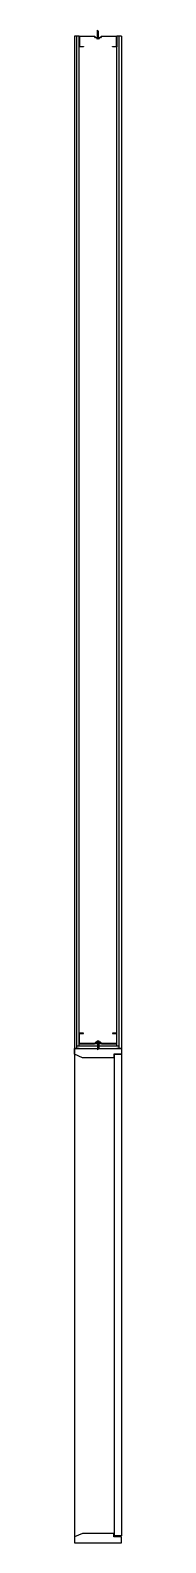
# Model space of a CAD drawing. Header units: millimetres. Extents: x 17311 to 801382, y -242618 to -104888.
# Drawn here: x 712160 to 712361, y -183629 to -177204 of the extents above; entities that cross this region are included whole.
import ezdxf

# ---------------------------------------------------------------- set-up
doc = ezdxf.new("R2010")
doc.units = ezdxf.units.MM
doc.header["$LTSCALE"] = 250
for name, color, linetype in [('8입면선', 8, 'Continuous'), ('A-DOOR', 4, 'Continuous'), ('A-ELE8', 8, 'Continuous'), ('A-WALL-D', 7, 'Continuous'), ('GAGAM-DT', 7, 'Continuous'), ('입면', 7, 'Continuous')]:
    doc.layers.add(name, color=color, linetype=linetype)

# ---------------------------------------------------------------- blocks, each defined once
blk = doc.blocks.new('A$Ca3cef8a4')
at = {"layer": 'A-DOOR', "linetype": 'Continuous'}
for points in [[(0, -40), (-33, -40), (-33, -55), (-167, -55), (-200, -40), (-200, -15), (0, -15)], [(0, -2085), (-30, -2085), (-30, -40), (0, -40)], [(0, -2090), (-33, -2090), (-33, -2075), (-167, -2075), (-200, -2090), (-200, -2115), (0, -2115)]]:
    blk.add_lwpolyline(points, close=True, dxfattribs=at)
at = {"layer": 'A-ELE8'}
blk.add_lwpolyline([(-200, -15), (-200, -2115)], dxfattribs=at)
blk = doc.blocks.new('*U127')
at = {"layer": '8입면선', "color": 8}
for p, q in [((10, 0), (9.5, 4300)), ((190, 0), (189.5, 4300)), ((190, 10), (10, 10))]:
    blk.add_line(p, q, dxfattribs=at)
at = {"layer": 'A-WALL-D'}
for p, q in [((-0.5, 4300), (0, 0)), ((19.5, 4300), (-0.5, 4300)), ((20, 10), (19.5, 4300)), ((180, 10), (179.5, 4300)), ((199.5, 4300), (179.5, 4300)), ((199.5, 4300), (200, 0)), ((20, 0), (0, 0)), ((180, 20), (20, 20)), ((20, 0), (180, 0)), ((200, 0), (180, 0))]:
    blk.add_line(p, q, dxfattribs=at)
at = {"layer": 'GAGAM-DT', "color": 8}
for p, q in [((97.2, 4294.2), (97.2, 4325.6)), ((102.2, 4320.1), (97.2, 4325.6)), ((102.2, 4294.2), (102.2, 4320.1)), ((104.7, 4294.2), (94.7, 4294.2)), ((94.7, 4294.2), (94.7, 4290.7)), ((103.1, 4289.2), (96.2, 4289.2)), ((97.2, 4294.2), (97.2, 4289.2)), ((102.2, 4294.2), (102.2, 4289.2)), ((104.7, 4294.2), (104.7, 4290.7)), ((95.1, 25.8), (95.1, 29.3)), ((105.1, 25.8), (95.1, 25.8)), ((103.6, 30.8), (96.7, 30.8)), ((97.6, 25.8), (97.6, 30.8)), ((97.6, 25.8), (97.6, -5.6)), ((102.6, 25.8), (102.6, 30.8)), ((102.6, 25.8), (102.6, -0.1)), ((105.1, 25.8), (105.1, 29.3)), ((102.6, -0.1), (97.6, -5.6))]:
    blk.add_line(p, q, dxfattribs=at)
for centre, start, end in [((96.2, 4290.7), 180, 270), ((103.1, 4290.7), 270, 0), ((96.7, 29.3), 90, 180), ((103.6, 29.3), 0, 90)]:
    blk.add_arc(centre, 1.51, start, end, dxfattribs=at)
at = {"layer": '입면', "color": 6}
for p, q in [((19.5, 4255), (19.5, 4300)), ((19.5, 4300), (84.9, 4300)), ((37.4, 4255), (19.5, 4255)), ((84.3, 4298.8), (20.7, 4298.8)), ((20.7, 4298.8), (20.7, 4256.2)), ((20.7, 4256.2), (37.4, 4256.2)), ((37.4, 4256.2), (37.4, 4255)), ((89.3, 4293), (84.3, 4298.8)), ((84.9, 4300), (89.8, 4294.2)), ((109.8, 4293), (89.3, 4293)), ((89.8, 4294.2), (109.2, 4294.2)), ((109.2, 4294.2), (114.2, 4300)), ((114.7, 4298.8), (109.8, 4293)), ((114.2, 4300), (179.5, 4300)), ((178.3, 4298.8), (114.7, 4298.8)), ((161.7, 4255), (161.7, 4256.2)), ((161.7, 4256.2), (178.3, 4256.2)), ((179.5, 4255), (161.7, 4255)), ((178.3, 4256.2), (178.3, 4298.8)), ((179.5, 4300), (179.5, 4255)), ((37.8, 65), (20, 65)), ((20, 65), (20, 20)), ((37.8, 63.8), (37.8, 65)), ((180, 65), (162.2, 65)), ((162.2, 65), (162.2, 63.8)), ((180, 20), (180, 65)), ((20, 20), (85.3, 20)), ((21.2, 21.2), (21.2, 63.8)), ((21.2, 63.8), (37.8, 63.8)), ((84.8, 21.2), (21.2, 21.2)), ((89.8, 27), (84.8, 21.2)), ((85.3, 20), (90.3, 25.8)), ((110.2, 27), (89.8, 27)), ((90.3, 25.8), (109.7, 25.8)), ((109.7, 25.8), (114.7, 20)), ((115.2, 21.2), (110.2, 27)), ((114.7, 20), (180, 20)), ((178.8, 21.2), (115.2, 21.2)), ((162.2, 63.8), (178.8, 63.8)), ((178.8, 63.8), (178.8, 21.2))]:
    blk.add_line(p, q, dxfattribs=at)

msp = doc.modelspace()

# ---------------------------------------------------------------- block references
at = {"layer": 'A-DOOR'}
msp.add_blockref('A$Ca3cef8a4', (712360.7, -181514.5), dxfattribs=at)
at = {"layer": 'A-WALL-D'}
msp.add_blockref('*U127', (712160.7, -181529.5), dxfattribs=at)

doc.saveas('drawing.dxf')
